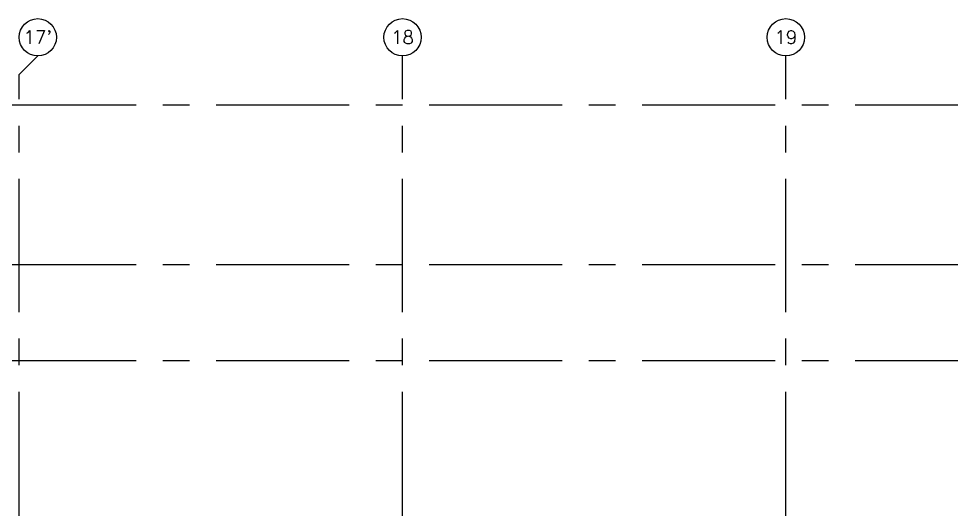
# Model space of a CAD drawing. Extents: x 417866242 to 417866469, y 43498047 to 43498124.
# Drawn here: x 417866425.95 to 417866443.47, y 43498115.02 to 43498124.24 of the extents above; entities that cross this region are included whole.
import ezdxf
from ezdxf.enums import TextEntityAlignment as Align

# ---------------------------------------------------------------- set-up
doc = ezdxf.new("R2010")
doc.units = 0
doc.header["$MEASUREMENT"] = 0
doc.linetypes.add('CENTERX2', pattern=[4, 2.5, -0.5, 0.5, -0.5])
for name, color, linetype in [('AX-CR', 7, 'CONTINUOUS'), ('AX-TXT', 2, 'CONTINUOUS'), ('AXES', 11, 'CENTERX2')]:
    doc.layers.add(name, color=color, linetype=linetype)
doc.styles.add('ROMANS', font='ROMANS.shx', dxfattribs={"width": 0.6})

# ---------------------------------------------------------------- blocks, each defined once
blk = doc.blocks.new('AXU')
at = {"layer": 'AX-CR'}
blk.add_circle((0, 350), 350, dxfattribs=at)
at = {"layer": 'AX-TXT', "style": 'ROMANS'}
blk.add_attdef('AX', text='', height=250, dxfattribs=at).set_placement((0, 350), align=Align.MIDDLE)

msp = doc.modelspace()

# ---------------------------------------------------------------- linework, layer by layer
at = {"layer": 'AXES'}
for p, q in [((417866425.961, 43498123.187), (417866426.311, 43498123.537)), ((417866433.161, 43498046.724), (417866433.161, 43498123.537)), ((417866440.361, 43498046.724), (417866440.361, 43498123.537)), ((417866425.961, 43498046.724), (417866425.961, 43498123.187)), ((417866468.161, 43498122.609), (417866400.121, 43498122.609)), ((417866468.161, 43498119.609), (417866400.121, 43498119.609)), ((417866468.161, 43498117.809), (417866400.121, 43498117.809))]:
    msp.add_line(p, q, dxfattribs=at)

# ---------------------------------------------------------------- block references
at = {"layer": 'AXES', "xscale": 0.0009999871253967285, "yscale": 0.001000002026557922, "zscale": 0.001}
for p, values in [((417866426.311, 43498123.537), {'AX': "17'"}), ((417866433.161, 43498123.537), {'AX': '18'}), ((417866440.361, 43498123.537), {'AX': '19'})]:
    msp.add_blockref('AXU', p, dxfattribs=at).add_auto_attribs(values)

doc.saveas('drawing.dxf')
